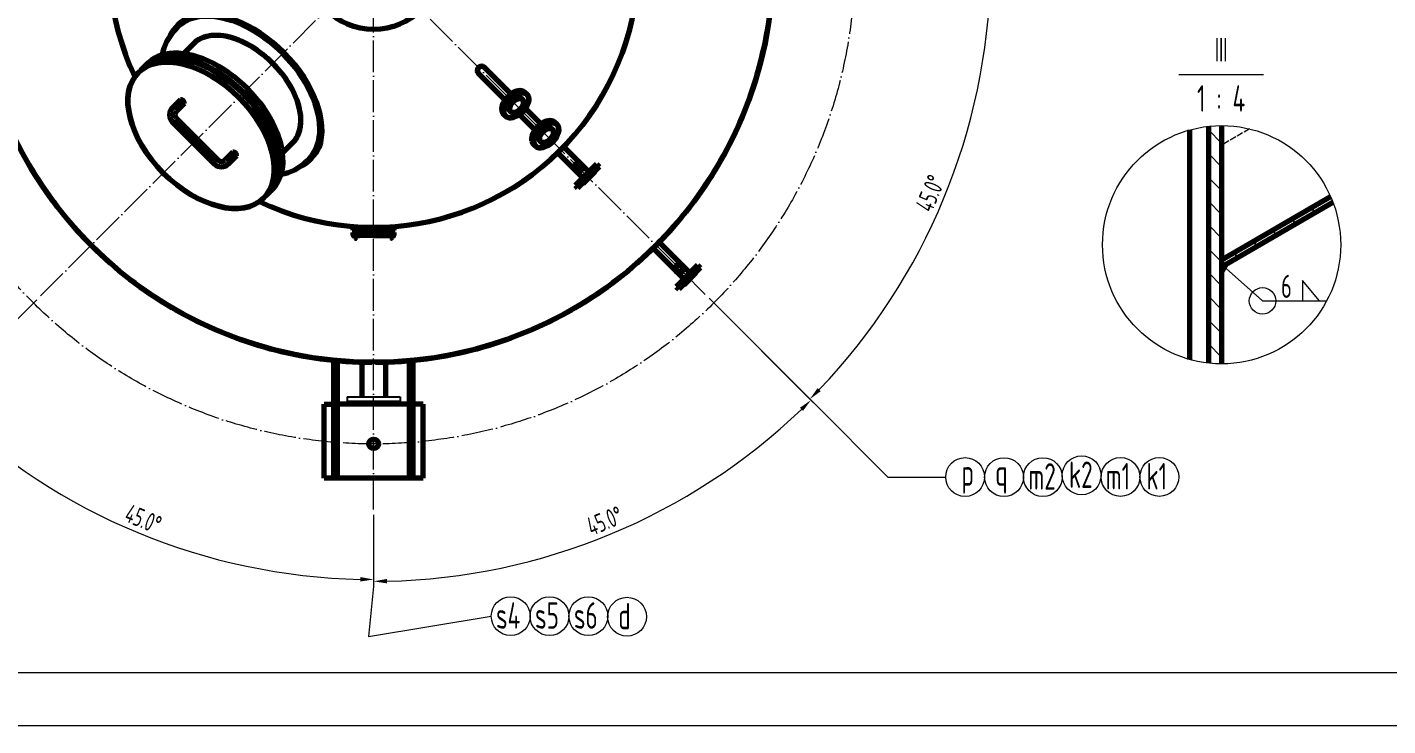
# Model space of a CAD drawing. Header units: millimetres. Extents: x -81840 to -69960, y -57447 to -40627.
# Drawn here: x -79142 to -74000, y -57447 to -54808 of the extents above; entities that cross this region are included whole.
import ezdxf
from ezdxf.enums import TextEntityAlignment as Align

# ---------------------------------------------------------------- set-up
doc = ezdxf.new("R2010")
doc.units = ezdxf.units.MM
for name, pattern in [('ACAD_ISO02W100', [11, 8, -3]), ('ACAD_ISO04W100', [30, 24, -3, 0, -3]), ('ACAD_ISO05W100', [33, 24, -3, 0, -3, 0, -3]), ('ACAD_ISO10W100', [18.7, 12, -3, 0.7, -3])]:
    doc.linetypes.add(name, pattern=pattern)
for name, color, linetype, lineweight in [('中心线', 1, 'ACAD_ISO04W100', 18), ('双点划线', 5, 'ACAD_ISO05W100', 18), ('标注', 7, 'Continuous', 18), ('粗实线', 4, 'Continuous', 70), ('细实线', 7, 'Continuous', 18), ('虚线', 2, 'ACAD_ISO02W100', 18)]:
    doc.layers.add(name, color=color, linetype=linetype, lineweight=lineweight)
doc.styles.add('GB', font='gbeitc.shx', dxfattribs={"bigfont": 'gbcbig.shx'})
doc.styles.add('HGCAD', font='gbenor.shx', dxfattribs={"width": 0.75, "bigfont": 'gbcbig.shx'})
doc.dimstyles.new('GB$2', dxfattribs={"dimscale": 20, "dimtxt": 3.5, "dimasz": 2.5, "dimexe": 2.25, "dimexo": 2, "dimtad": 1, "dimdec": 0, "dimtxsty": 'GB', "dimcen": 2.5, "dimadec": 0, "dimazin": 0, "dimtfac": 1, "dimtdec": 0, "dimtmove": 0, "dimatfit": 3, "dimfxl": 1.25, "dimarcsym": 0})

# ---------------------------------------------------------------- blocks, each defined once
blk = doc.blocks.new('HGCAD#HGTFTK~A1Z~HGCAD图框')
at = {"layer": '细实线', "color": 7}
blk.add_lwpolyline([(10, -10), (-584, -10), (-584, 831), (10, 831)], close=True, dxfattribs=at)
at = {"layer": '细实线', "color": 2}
blk.add_lwpolyline([(0, 0), (-559, 0), (-559, 821), (0, 821)], close=True, dxfattribs=at)
blk = doc.blocks.new('*D13')
at = {"layer": 'Defpoints', "color": 0, "ltscale": 20}
for p in [(-77832.9, -52497.8), (-78587.9, -53255.8), (-78055.4, -53301.4), (-78332.9, -53697.4), (-77832.9, -56629.1)]:
    blk.add_point(p, dxfattribs=at)
at = {"layer": '标注', "color": 0, "ltscale": 20}
blk.add_arc((-77832.9, -54563.5), 1281.5, 92.2356, 117.7644, dxfattribs=at)
for points in [[(-77883, -53274.6), (-77882.7, -53291.2), (-77832.9, -53281.9)], [(-78425.8, -53436.8), (-78433.9, -53422.2), (-78473.6, -53453.6)]]:
    blk.add_solid(points, dxfattribs=at)
at = {"layer": '标注', "color": 0, "ltscale": 20, "insert": (-78178.8, -53272.5), "char_height": 70, "attachment_point": 5, "rotation": 15, "style": 'HGCAD'}
blk.add_mtext('30.0°', dxfattribs=at)
blk = doc.blocks.new('*D49')
at = {"layer": 'Defpoints', "color": 0, "ltscale": 20}
for p in [(-78438.3, -52303.9), (-77832.9, -52497.8), (-79237.1, -53159.3), (-77832.9, -54563.5), (-77832.9, -56629.1)]:
    blk.add_point(p, dxfattribs=at)
at = {"layer": '标注', "color": 0, "ltscale": 20}
for p, q in [((-77832.9, -52477.8), (-77832.9, -52204.2)), ((-79251.2, -53145.1), (-79501.2, -52895.2))]:
    blk.add_line(p, q, dxfattribs=at)
blk.add_arc((-77832.9, -54563.5), 2339.3, 91.2247, 133.7753, dxfattribs=at)
for points in [[(-77883, -52216.4), (-77882.8, -52233), (-77832.9, -52224.2)], [(-79445.4, -52880.3), (-79457.1, -52868.4), (-79487, -52909.3)]]:
    blk.add_solid(points, dxfattribs=at)
at = {"layer": '标注', "color": 0, "ltscale": 20, "insert": (-78749.1, -52351.4), "char_height": 70, "attachment_point": 5, "rotation": 22.5, "style": 'HGCAD'}
blk.add_mtext('45.0°', dxfattribs=at)
blk = doc.blocks.new('*D50')
at = {"layer": 'Defpoints', "color": 0, "ltscale": 20}
for p in [(-77832.9, -52497.8), (-76663.2, -52537.6), (-76475.2, -53205.8), (-76603.2, -53333.7), (-77832.9, -56629.1)]:
    blk.add_point(p, dxfattribs=at)
at = {"layer": '标注', "color": 0, "ltscale": 20}
for p, q in [((-77832.9, -52477.8), (-77832.9, -52204.2)), ((-76461, -53191.6), (-76164.6, -52895.2))]:
    blk.add_line(p, q, dxfattribs=at)
blk.add_arc((-77832.9, -54563.5), 2339.3, 46.2247, 88.7753, dxfattribs=at)
for points in [[(-77783, -52233), (-77782.8, -52216.4), (-77832.9, -52224.2)], [(-76208.6, -52868.4), (-76220.3, -52880.3), (-76178.7, -52909.3)]]:
    blk.add_solid(points, dxfattribs=at)
at = {"layer": '标注', "color": 0, "ltscale": 20, "insert": (-76916.6, -52351.4), "char_height": 70, "attachment_point": 5, "rotation": 337.5, "style": 'HGCAD'}
blk.add_mtext('45.0°', dxfattribs=at)
blk = doc.blocks.new('*D52')
at = {"layer": 'Defpoints', "color": 0, "ltscale": 20}
for p in [(-79898.5, -54563.5), (-77832.9, -54563.5), (-75767.2, -54563.5), (-75813.3, -55729.4), (-76579.4, -55816.9)]:
    blk.add_point(p, dxfattribs=at)
at = {"layer": '标注', "color": 0, "ltscale": 20}
for p, q in [((-75747.2, -54563.5), (-75480.9, -54563.5)), ((-76565.3, -55831.1), (-76169.8, -56226.5))]:
    blk.add_line(p, q, dxfattribs=at)
blk.add_arc((-77832.9, -54563.5), 2332, 316.2285, 358.7715, dxfattribs=at)
for points in [[(-75509.8, -54613.4), (-75493.1, -54613.5), (-75500.9, -54563.5)], [(-76143, -56182.5), (-76154.9, -56170.8), (-76183.9, -56212.4)]]:
    blk.add_solid(points, dxfattribs=at)
at = {"layer": '标注', "color": 0, "ltscale": 20, "insert": (-75729.2, -55434.8), "char_height": 70, "attachment_point": 5, "rotation": 67.5, "style": 'HGCAD'}
blk.add_mtext('45.0°', dxfattribs=at)
blk = doc.blocks.new('*D53')
at = {"layer": 'Defpoints', "color": 0, "ltscale": 20}
for p in [(-77832.9, -52497.8), (-77832.9, -54563.5), (-76579.4, -55816.9), (-77832.9, -56629.1), (-77227.9, -56821.2)]:
    blk.add_point(p, dxfattribs=at)
at = {"layer": '标注', "color": 0, "ltscale": 20}
for p, q in [((-76565.3, -55831.1), (-76165.9, -56230.4)), ((-77832.9, -56649.1), (-77832.9, -56920.8))]:
    blk.add_line(p, q, dxfattribs=at)
blk.add_arc((-77832.9, -54563.5), 2337.4, 271.2257, 313.7743, dxfattribs=at)
for points in [[(-76221.7, -56245.3), (-76210, -56257.2), (-76180.1, -56216.2)], [(-77782.8, -56908.6), (-77783, -56892), (-77832.9, -56900.8)]]:
    blk.add_solid(points, dxfattribs=at)
at = {"layer": '标注', "color": 0, "ltscale": 20, "insert": (-76959.4, -56672.1), "char_height": 70, "attachment_point": 5, "rotation": 22.5, "style": 'HGCAD'}
blk.add_mtext('45.0°', dxfattribs=at)
blk = doc.blocks.new('*D54')
at = {"layer": 'Defpoints', "color": 0, "ltscale": 20}
for p in [(-77832.9, -52497.8), (-77832.9, -54563.5), (-79092.3, -55822.9), (-78998.1, -56581.6), (-77832.9, -56629.1)]:
    blk.add_point(p, dxfattribs=at)
at = {"layer": '标注', "color": 0, "ltscale": 20}
for p, q in [((-79106.4, -55837), (-79494.8, -56225.4)), ((-77832.9, -56649.1), (-77832.9, -56913.8))]:
    blk.add_line(p, q, dxfattribs=at)
blk.add_arc((-77832.9, -54563.5), 2330.4, 226.2294, 268.7706, dxfattribs=at)
for points in [[(-79450.8, -56252.2), (-79439.1, -56240.3), (-79480.7, -56211.3)], [(-77882.8, -56884.9), (-77883, -56901.6), (-77832.9, -56893.8)]]:
    blk.add_solid(points, dxfattribs=at)
at = {"layer": '标注', "color": 0, "ltscale": 20, "insert": (-78703.6, -56665.6), "char_height": 70, "attachment_point": 5, "rotation": 337.5, "style": 'HGCAD'}
blk.add_mtext('45.0°', dxfattribs=at)
blk = doc.blocks.new('*D55')
at = {"layer": 'Defpoints', "color": 0, "ltscale": 20}
for p in [(-79898.5, -54563.5), (-77832.9, -54563.5), (-75767.2, -54563.5), (-80089.4, -55168.1), (-79092.3, -55822.9)]:
    blk.add_point(p, dxfattribs=at)
at = {"layer": '标注', "color": 0, "ltscale": 20}
for p, q in [((-79918.5, -54563.5), (-80189, -54563.5)), ((-79106.4, -55837), (-79498.9, -56229.5))]:
    blk.add_line(p, q, dxfattribs=at)
blk.add_arc((-77832.9, -54563.5), 2336.1, 181.2263, 223.7737, dxfattribs=at)
for points in [[(-80176.8, -54613.5), (-80160.1, -54613.4), (-80169, -54563.5)], [(-79513.8, -56173.8), (-79525.7, -56185.4), (-79484.8, -56215.3)]]:
    blk.add_solid(points, dxfattribs=at)
at = {"layer": '标注', "color": 0, "ltscale": 20, "insert": (-79940.4, -55436.4), "char_height": 70, "attachment_point": 5, "rotation": 292.5, "style": 'HGCAD'}
blk.add_mtext('45.0°', dxfattribs=at)

msp = doc.modelspace()

# ---------------------------------------------------------------- hatches: boundary and pattern name
at = {"layer": '中心线', "linetype": 'ByBlock', "lineweight": 18}
h = msp.add_hatch(dxfattribs=at)
h.set_pattern_fill('ANSI33', color=256, scale=0.893945, style=0)
h.set_pattern_definition([(315, (-77933.852, -57631.3127), (-4.013929, -4.013929), []), (315, (-77929.838, -57631.3127), (-4.013929, -4.013929), [2.838276, -1.419138])])
h.paths.add_polyline_path([(-77832.88, -55582.56), (-77888.86, -55582.56), (-77888.86, -55574.52), (-77832.88, -55574.52)])
h.paths.add_polyline_path([(-77776.89, -55582.56), (-77832.88, -55582.56), (-77832.88, -55574.52), (-77776.89, -55574.52)])
at = {"layer": '标注', "ltscale": 20}
h = msp.add_hatch(dxfattribs=at)
h.set_pattern_fill('ANSI31', color=256, scale=20, angle=90, style=0)
h.set_pattern_definition([(135, (10204.186, 4953.77), (-44.90128, -44.90128), [])])
h.paths.add_polyline_path([(-74627.81, -55179.31, 0.0278424), (-74677.81, -55182.1), (-74677.81, -56076.52, 0.0278424), (-74627.81, -56079.31)])
h = msp.add_hatch(dxfattribs=at)
h.set_pattern_fill('ANSI31', color=256, scale=18.75, angle=30, style=0)
h.set_pattern_definition([(75, (10204.186, 4953.77), (-57.502772, 15.40782), [])])
h.paths.add_polyline_path([(-74207.54, -55468.46, 0.0126184), (-74216.19, -55447.46), (-74627.81, -55686.83), (-74627.81, -55712.86)])
msp.add_hatch(color=256, dxfattribs=at).paths.add_polyline_path([(-74597.81, -55695.41), (-74627.81, -55712.86), (-74627.81, -55747.56)])

# ---------------------------------------------------------------- linework, layer by layer
for p, q in [((-77932.88, -56203.79), (-77932.88, -56221.79)), ((-77932.88, -56203.79), (-77732.88, -56203.79)), ((-77732.88, -56203.79), (-77732.88, -56221.79)), ((-77732.88, -56221.79), (-77932.88, -56221.79)), ((-77898.88, -56221.79), (-77898.88, -56223.79)), ((-77898.88, -56223.79), (-77766.88, -56223.79)), ((-77766.88, -56223.79), (-77766.88, -56221.79))]:
    msp.add_line(p, q)
at = {"layer": '中心线', "ltscale": 5}
for p, q in [((-77832.88, -56629.1), (-77832.88, -52497.81)), ((-79092.3, -55822.88), (-77832.88, -54563.46)), ((-76579.39, -55816.94), (-77832.88, -54563.46))]:
    msp.add_line(p, q, dxfattribs=at)
at = {"layer": '中心线'}
for p, q in [((-74522.51, -55191.8), (-74627.81, -55253.03)), ((-77040.6, -55318.32), (-77078.1, -55355.82)), ((-77832.88, -55634.62), (-77832.88, -55526.16)), ((-76658.76, -55700.16), (-76696.26, -55737.66))]:
    msp.add_line(p, q, dxfattribs=at)
at = {"layer": '中心线', "linetype": 'ByBlock', "lineweight": 18}
for p, q in [((-77900.59, -55557.07), (-77900.59, -55607.59)), ((-77765.16, -55558.33), (-77765.16, -55607.59)), ((-77903.95, -55601.33), (-77903.95, -55604.69)), ((-77897.24, -55601.33), (-77897.24, -55604.69)), ((-77768.51, -55601.33), (-77768.51, -55604.69)), ((-77761.81, -55601.33), (-77761.81, -55604.69))]:
    msp.add_line(p, q, dxfattribs=at)
at = {"layer": '中心线', "ltscale": 5}
msp.add_circle((-77832.88, -54563.65), 1818.11, dxfattribs=at)
at = {"layer": '双点划线', "linetype": 'ACAD_ISO10W100', "ltscale": 20}
for p, q in [((-77832.88, -56355.38), (-77832.88, -56407.38)), ((-77806.88, -56381.38), (-77858.88, -56381.38))]:
    msp.add_line(p, q, dxfattribs=at)
at = {"layer": '标注', "ltscale": 20}
for p, q in [((-74789.62, -54986.4), (-74469.62, -54986.4)), ((-74597.81, -55695.41), (-74627.81, -55747.56)), ((-74611.13, -55718.57), (-74473.19, -55841.5)), ((-74257.64, -55841.5), (-74321.92, -55764.89)), ((-74321.92, -55764.89), (-74321.92, -55841.5)), ((-74473.19, -55841.5), (-74230.98, -55841.5)), ((-76165.95, -56230.38), (-75889.34, -56506.97)), ((-75889.34, -56506.97), (-75670.79, -56506.97)), ((-77832.88, -56920.85), (-77851.67, -57109.59)), ((-77851.67, -57109.59), (-77388.17, -57032.45))]:
    msp.add_line(p, q, dxfattribs=at)
for centre, radius in [((-74627.81, -55629.31), 450), ((-74473.19, -55841.5), 50), ((-75597.4, -56506.97), 73.39), ((-75450.28, -56507.13), 73.39), ((-75303.5, -56507.13), 73.39), ((-75157.02, -56500.54), 73.39), ((-75009.94, -56506.49), 73.39), ((-74863.16, -56506.49), 73.39), ((-77314.78, -57032.45), 73.39), ((-77168, -57032.45), 73.39), ((-77021.22, -57032.45), 73.39), ((-76875, -57034.65), 73.39)]:
    msp.add_circle(centre, radius, dxfattribs=at)
at = {"layer": '粗实线'}
for p, q in [((-78505.05, -54861.51, -57181.7), (-78551.37, -54907.82, -57181.7)), ((-77313.92, -55059.78), (-77415.22, -54958.49)), ((-77336.55, -55082.41), (-77437.85, -54981.11)), ((-77253.02, -55062.24, -43076.16), (-77262.37, -55052.89, -43076.16)), ((-78563.42, -55082.11), (-78595.41, -55114.1)), ((-78549.27, -55096.25), (-78578.97, -55125.95)), ((-77200.73, -55172.98), (-77259.07, -55114.64)), ((-78595.41, -55163.26), (-78432.68, -55325.99)), ((-78578.97, -55151.41), (-78420.83, -55309.55)), ((-77333.94, -55143.92, -43076.16), (-77344.63, -55133.23, -43076.16)), ((-77223.36, -55195.61), (-77281.69, -55137.27)), ((-77139.83, -55175.43, -43076.16), (-77149.18, -55166.08, -43076.16)), ((-74747.81, -56063.01), (-74747.81, -55195.6)), ((-74677.81, -55182.1), (-74677.81, -56076.52)), ((-74627.81, -55179.31), (-74627.81, -56079.31)), ((-78365.68, -55279.85), (-78395.37, -55309.55)), ((-78130.93, -55235.63, -57181.7), (-78177.24, -55281.94, -57181.7)), ((-77220.75, -55257.11, -43076.16), (-77231.43, -55246.43, -43076.16)), ((-77114.55, -55259.16), (-77019.71, -55354)), ((-78351.53, -55293.99), (-78383.53, -55325.99)), ((-77137.18, -55281.79), (-77042.33, -55376.63)), ((-76990.36, -55324.66), (-77071.68, -55405.97)), ((-76990.36, -55324.66), (-76980.46, -55334.56)), ((-76980.46, -55334.56), (-77061.78, -55415.87)), ((-76996.72, -55353.65), (-77042.69, -55399.61)), ((-76998.14, -55352.23), (-76996.72, -55353.65)), ((-77071.68, -55405.97), (-77061.78, -55415.87)), ((-77042.69, -55399.61), (-77044.1, -55398.2)), ((-74627.81, -55686.83), (-74216.19, -55447.46)), ((-74627.81, -55712.86), (-74207.54, -55468.46)), ((-76753.89, -55619.81), (-76637.87, -55735.84)), ((-76776.52, -55642.44), (-76660.5, -55758.47)), ((-76608.52, -55706.49), (-76689.84, -55787.81)), ((-76598.62, -55716.39), (-76679.94, -55797.71)), ((-76614.89, -55735.49), (-76660.85, -55781.45)), ((-76616.3, -55734.07), (-76614.89, -55735.49)), ((-76608.52, -55706.49), (-76598.62, -55716.39)), ((-76689.84, -55787.81), (-76679.94, -55797.71)), ((-76660.85, -55781.45), (-76662.26, -55780.03)), ((-77982.88, -56511.38), (-77982.88, -56065.99)), ((-77968.88, -56511.38), (-77968.88, -56067.32)), ((-77877.38, -56072.8), (-77877.38, -56203.79)), ((-77788.38, -56072.8), (-77788.38, -56203.79)), ((-77696.88, -56511.38), (-77696.88, -56067.32)), ((-77682.88, -56511.38), (-77682.88, -56065.99)), ((-77968.88, -56181.38), (-77982.88, -56181.38)), ((-77696.88, -56181.38), (-77682.88, -56181.38)), ((-78020.38, -56511.38), (-78020.38, -56231.38)), ((-78020.38, -56231.38), (-77982.88, -56231.38)), ((-77696.88, -56231.38), (-77968.88, -56231.38)), ((-77645.38, -56231.38), (-77682.88, -56231.38)), ((-77645.38, -56511.38), (-77645.38, -56231.38)), ((-77645.38, -56511.38), (-78020.38, -56511.38))]:
    msp.add_line(p, q, dxfattribs=at)
at = {"layer": '粗实线', "linetype": 'ByBlock'}
for p, q in [((-77910.65, -55574.52), (-77910.65, -55560.43)), ((-77755.1, -55574.52), (-77910.65, -55574.52)), ((-77755.1, -55582.56), (-77910.65, -55582.56)), ((-77910.65, -55594.63), (-77910.65, -55582.56)), ((-77904.62, -55574.52), (-77904.62, -55582.56)), ((-77903.95, -55574.52), (-77903.95, -55582.56)), ((-77897.24, -55574.52), (-77897.24, -55582.56)), ((-77896.57, -55574.52), (-77896.57, -55582.56)), ((-77888.86, -55582.56), (-77888.86, -55574.52)), ((-77776.89, -55582.56), (-77776.89, -55574.52)), ((-77769.18, -55574.52), (-77769.18, -55582.56)), ((-77768.51, -55574.52), (-77768.51, -55582.56)), ((-77761.81, -55574.52), (-77761.81, -55582.56)), ((-77761.14, -55574.52), (-77761.14, -55582.56)), ((-77755.1, -55574.52), (-77755.1, -55560.43)), ((-77755.1, -55594.63), (-77755.1, -55582.56)), ((-77832.88, -55594.63), (-77910.65, -55594.63)), ((-77907.68, -55601.33), (-77907.68, -55594.63)), ((-77896.57, -55601.33), (-77907.68, -55601.33)), ((-77904.62, -55601.33), (-77904.62, -55604.02)), ((-77904.62, -55601.33), (-77893.51, -55601.33)), ((-77903.95, -55604.69), (-77904.62, -55604.02)), ((-77903.95, -55604.69), (-77900.59, -55604.69)), ((-77903.44, -55601.33), (-77903.44, -55594.63)), ((-77897.24, -55604.69), (-77900.59, -55604.69)), ((-77897.75, -55601.33), (-77897.75, -55594.63)), ((-77897.24, -55604.69), (-77896.57, -55604.02)), ((-77896.57, -55601.33), (-77896.57, -55604.02)), ((-77893.51, -55601.33), (-77893.51, -55594.63)), ((-77832.88, -55594.63), (-77755.1, -55594.63)), ((-77772.25, -55601.33), (-77772.25, -55594.63)), ((-77761.14, -55601.33), (-77772.25, -55601.33)), ((-77769.18, -55601.33), (-77758.07, -55601.33)), ((-77769.18, -55601.33), (-77769.18, -55604.02)), ((-77768.51, -55604.69), (-77769.18, -55604.02)), ((-77768.51, -55604.69), (-77765.16, -55604.69)), ((-77768.01, -55601.33), (-77768.01, -55594.63)), ((-77761.81, -55604.69), (-77765.16, -55604.69)), ((-77762.31, -55601.33), (-77762.31, -55594.63)), ((-77761.81, -55604.69), (-77761.14, -55604.02)), ((-77761.14, -55601.33), (-77761.14, -55604.02)), ((-77758.07, -55601.33), (-77758.07, -55594.63))]:
    msp.add_line(p, q, dxfattribs=at)
at = {"layer": '粗实线'}
for centre, radius in [((-77832.88, -54563.46), 1510), ((-77832.88, -54563.46), 252.5), ((-77059.3, -55337.03), 16), ((-77059.3, -55337.03), 12), ((-76677.47, -55718.87), 16), ((-76677.47, -55718.87), 12), ((-77832.88, -56381.38), 18)]:
    msp.add_circle(centre, radius, dxfattribs=at)
at = {"layer": '粗实线', "extrusion": (-0.564428, -0.564428, -0.602363)}
msp.add_circle((-16453.95, 56947.93, 75464.62), 335, dxfattribs=at)
at = {"layer": '粗实线', "extrusion": (0.564428, 0.564428, 0.602363)}
msp.add_circle((16453.95, 56947.93, -75464.62), 335, dxfattribs=at)
at = {"layer": '粗实线', "extrusion": (-0.565128, 0.565128, 0.60105)}
for centre, radius in [((93618.35, -9430.52, 12541.68), 57.5), ((93618.35, -9430.52, 12539.68), 32.5), ((93618.35, -9334.3, 12413.74), 57.5), ((93618.35, -9334.3, 12411.74), 32.5)]:
    msp.add_circle(centre, radius, dxfattribs=at)
at = {"layer": '粗实线', "extrusion": (0.565128, -0.565128, -0.60105)}
for centre, radius in [((-93618.35, -9430.52, -12541.68), 57.5), ((-93618.35, -9430.52, -12539.68), 32.5), ((-93618.35, -9334.3, -12413.74), 57.5), ((-93618.35, -9334.3, -12411.74), 32.5)]:
    msp.add_circle(centre, radius, dxfattribs=at)
at = {"layer": '粗实线'}
for centre, radius, start, end in [((-77832.88, -54563.46), 1000, 244.46925, 205.53075), ((-77832.88, -54563.46), 1510, 330.26561, 359.73439), ((-78458.18, -54940.78, 185.78), 175.82, 135.52253, 171.03211), ((-78465.14, -54907.43, 371.57), 152.94, 114.1768, 154.16405), ((-77425.19, -54971.14), 16.11, 38.22058, 231.77942), ((-78566.24, -55138.68), 38.14, 135, 225), ((-78566.24, -55138.68), 18, 135, 225), ((-78560.81, -55093.64), 11.82, 347.24188, 102.75812), ((-78363.07, -55291.38), 11.82, 347.24188, 102.75812), ((-78176.85, -55195.72, 371.57), 152.94, 295.83595, 335.8232), ((-77832.88, -54563.46), 1510, 210.26561, 239.73439), ((-78408.1, -55296.82), 38.14, 225, 315), ((-78408.1, -55296.82), 18, 225, 315), ((-78210.2, -55188.76, 185.78), 175.82, 278.96789, 314.47747), ((-77832.88, -54563.46), 1510, 300.26561, 329.73439), ((-77832.88, -54563.46), 1510, 240.26561, 269.73439), ((-77832.88, -54563.46), 1510, 270.26561, 299.73439)]:
    msp.add_arc(centre, radius, start, end, dxfattribs=at)
at = {"layer": '粗实线', "extrusion": (0.564428, 0.564428, 0.602363)}
for centre, radius, start, end in [((16453.95, 56947.93, -75183.53), 351.76, 176.63845, 3.36155), ((16453.95, 56947.93, -75183.53), 361.76, 195.69321, 343.54527), ((16453.95, 56947.93, -75183.53), 265, 183.36155, 356.63845), ((16453.95, 56947.93, -75183.53), 265, 176.63845, 3.36155), ((16453.95, 56947.93, -75438.62), 335, 177.05233, 2.94767), ((16453.95, 56947.93, -75438.62), 335, 177.05233, 2.94767), ((16453.95, 56947.93, -75431.53), 335, 176.24711, 3.75289), ((16453.95, 56947.93, -75405.53), 335, 173.28809, 6.71191), ((16453.95, 56947.93, -75405.53), 335, 173.28809, 6.71191)]:
    msp.add_arc(centre, radius, start, end, dxfattribs=at)
at = {"layer": '粗实线', "extrusion": (-0.564428, -0.564428, -0.602363)}
msp.add_arc((-16453.95, 56947.93, 75431.53), 335, 176.24711, 3.75289, dxfattribs=at)
at = {"layer": '粗实线', "extrusion": (-0.565128, 0.565128, 0.60105)}
for centre, radius, start, end in [((93618.35, -9430.52, 12555.68), 57.5, 170.68423, 9.31577), ((93618.35, -9430.52, 12555.68), 57.5, 170.68423, 9.31577), ((93618.35, -9430.52, 12541.68), 32.5, 177.65517, 2.34483), ((93618.35, -9430.52, 12541.68), 32.5, 177.65517, 2.34483), ((93618.35, -9334.3, 12427.74), 57.5, 170.68423, 9.31577), ((93618.35, -9334.3, 12427.74), 57.5, 170.68423, 9.31577), ((93618.35, -9334.3, 12413.74), 32.5, 177.65517, 2.34483), ((93618.35, -9334.3, 12413.74), 32.5, 177.65517, 2.34483)]:
    msp.add_arc(centre, radius, start, end, dxfattribs=at)

# ---------------------------------------------------------------- block references
at = {"layer": '虚线', "ltscale": 20, "xscale": 20, "yscale": 20, "zscale": 20}
msp.add_blockref('HGCAD#HGTFTK~A1Z~HGCAD图框', (-70159.58, -57246.53), dxfattribs=at)

# ---------------------------------------------------------------- texts
at = {"layer": '标注', "ltscale": 20, "style": 'HGCAD', "width": 0.75}
for s, p in [('Ⅲ', (-74629.62, -54896.4)), ('1 : 4', (-74629.62, -55076.4)), ('m2', (-75306.42, -56504.66)), ('k2', (-75159.94, -56498.07)), ('m1', (-75019.65, -56504.02)), ('k1', (-74872.86, -56504.02)), ('q', (-75459.99, -56504.66)), ('s4', (-77324.49, -57029.98)), ('s5', (-77177.71, -57029.98)), ('s6', (-77030.92, -57029.98)), ('d', (-76884.71, -57032.18))]:
    msp.add_text(s, height=100, dxfattribs=at).set_placement(p, align=Align.MIDDLE)
msp.add_text('p', height=100, rotation=0.01187, dxfattribs=at).set_placement((-75587.7, -56504.5), align=Align.MIDDLE)
at = {"layer": '标注', "ltscale": 20, "insert": (-74382.77, -55786.29), "char_height": 87.5, "attachment_point": 5, "style": 'HGCAD'}
msp.add_mtext('6', dxfattribs=at)

# ---------------------------------------------------------------- dimensions: what is measured, and where the dimension line sits
at = {"layer": '标注', "ltscale": 20}
for base, line1, line2, picture, middle in [((-78438.33, -52303.87), ((-79237.06, -53159.27), (-77832.88, -54563.46)), ((-77832.88, -56629.1), (-77832.88, -52497.81)), '*D49', (-78749.14, -52351.42)), ((-76663.23, -52537.57), ((-76603.15, -53333.73), (-76475.18, -53205.76)), ((-77832.88, -56629.1), (-77832.88, -52497.81)), '*D50', (-76916.62, -52351.42)), ((-78998.05, -56581.6), ((-77832.88, -56629.1), (-77832.88, -52497.81)), ((-79092.3, -55822.88), (-77832.88, -54563.46)), '*D54', (-78703.62, -56665.61)), ((-78055.41, -53301.41), ((-77832.88, -56629.1), (-77832.88, -52497.81)), ((-78332.88, -53697.43), (-78587.88, -53255.76)), '*D13', (-78178.79, -53272.48)), ((-77227.92, -56821.2), ((-77832.88, -56629.1), (-77832.88, -52497.81)), ((-76579.39, -55816.94), (-77832.88, -54563.46)), '*D53', (-76959.44, -56672.11)), ((-80089.39, -55168.09), ((-79092.3, -55822.88), (-77832.88, -54563.46)), ((-79898.52, -54563.46), (-75767.24, -54563.46)), '*D55', (-79940.36, -55436.4)), ((-75813.34, -55729.43), ((-76579.39, -55816.94), (-77832.88, -54563.46)), ((-79898.52, -54563.46), (-75767.24, -54563.46)), '*D52', (-75729.24, -55434.81))]:
    dim = msp.add_angular_dim_2l(base=base, line1=line1, line2=line2, dimstyle='GB$2', override={"dimexe": 1, "dimexo": 1, "dimgap": 1, "dimdec": 1, "dimdsep": 46, "dimtxsty": 'HGCAD', "dimcen": 0, "dimadec": 1, "dimazin": 2, "dimtdec": 2, "dimatfit": 1}, dxfattribs=at)
    dim.commit()
    dim.dimension.update_dxf_attribs({"geometry": picture, "text_midpoint": middle})

doc.saveas('drawing.dxf')
